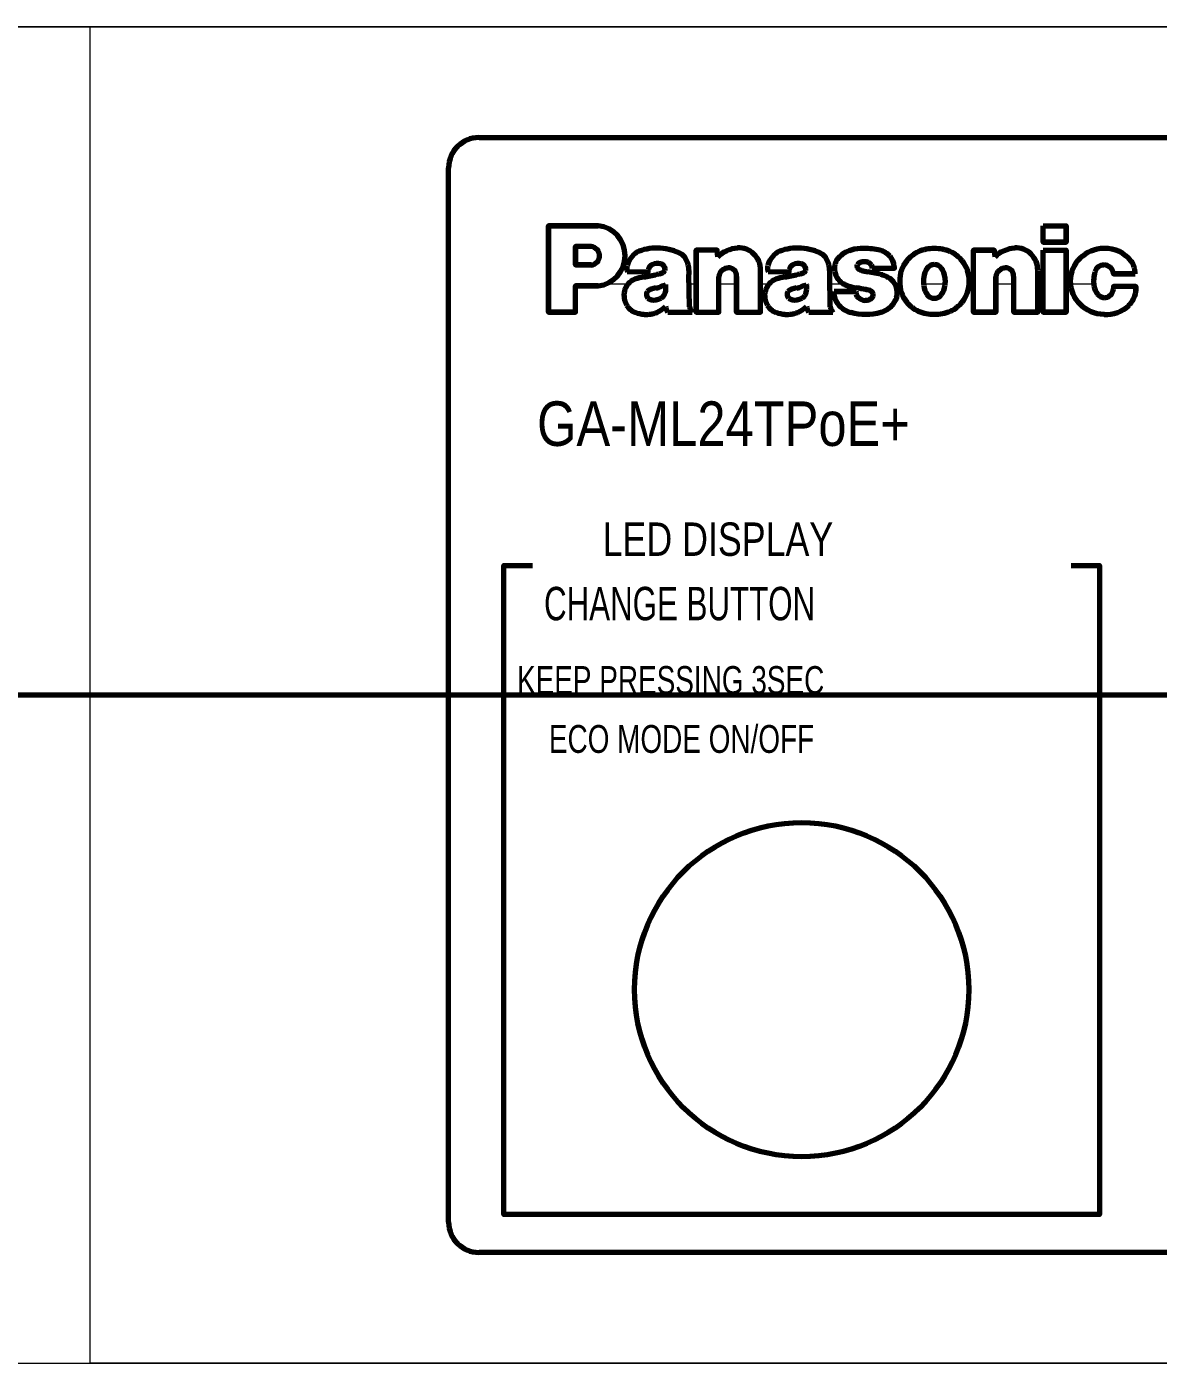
# Model space of a CAD drawing. Units: millimetres on the paper. Extents: x -400 to 400, y -280 to 280.
# Drawn here: x -106.506 to -103.526, y -171.5 to -167.98 of the extents above; entities that cross this region are included whole.
import ezdxf
from ezdxf.enums import TextEntityAlignment as Align

# ---------------------------------------------------------------- set-up
doc = ezdxf.new("R2010")
doc.units = ezdxf.units.MM
doc.linetypes.add('DASHED1', pattern=[1.8, 1.2, -0.6])
for name, color, linetype, lineweight in [('0-1_F-F_', 7, 'Continuous', 20), ('0-2_Defpoints', 2, 'Continuous', 80), ('0-5_gaikei', 1, 'Continuous', 80), ('0-6_moji1', 1, 'Continuous', 80)]:
    doc.layers.add(name, color=color, linetype=linetype, lineweight=lineweight)
doc.styles.add('PUDGoDpMt', font='')
doc.styles.get('PUDGoDpMt').set_extended_font_data('PUDGoDpMt')

# ---------------------------------------------------------------- blocks, each defined once
blk = doc.blocks.new('PN262493-')
at = {"layer": '0-5_gaikei'}
for p, q in [((-20.72, -0.365), (-14.95, -0.365)), ((-20.82, -3.935), (-20.82, -0.465)), ((-18.863, -0.709), (-18.863, -0.655)), ((-18.863, -0.655), (-18.787, -0.655)), ((-18.787, -0.709), (-18.787, -0.655)), ((-20.35, -0.723), (-20.403, -0.723)), ((-20.403, -0.784), (-20.403, -0.723)), ((-20.005, -0.94), (-20.005, -0.736)), ((-19.936, -0.736), (-20.005, -0.736)), ((-19.934, -0.758), (-19.936, -0.736)), ((-19.093, -0.94), (-19.093, -0.736)), ((-19.024, -0.736), (-19.093, -0.736)), ((-19.024, -0.736), (-19.022, -0.758)), ((-18.863, -0.709), (-18.787, -0.709)), ((-18.863, -0.94), (-18.863, -0.736)), ((-18.863, -0.736), (-18.787, -0.736)), ((-20.35, -0.784), (-20.403, -0.784)), ((-19.353, -0.795), (-19.353, -0.789)), ((-20.232, -0.806), (-20.163, -0.807)), ((-20.163, -0.807), (-20.163, -0.799)), ((-20.027, -0.922), (-20.029, -0.816)), ((-20.027, -0.922), (-20.029, -0.816)), ((-19.872, -0.94), (-19.872, -0.822)), ((-19.793, -0.94), (-19.793, -0.802)), ((-19.768, -0.806), (-19.699, -0.807)), ((-19.699, -0.807), (-19.699, -0.799)), ((-19.564, -0.922), (-19.565, -0.816)), ((-19.564, -0.922), (-19.565, -0.816)), ((-19.426, -0.795), (-19.353, -0.795)), ((-18.96, -0.94), (-18.96, -0.822)), ((-18.881, -0.94), (-18.881, -0.802)), ((-18.632, -0.814), (-18.632, -0.81)), ((-18.56, -0.814), (-18.632, -0.814)), ((-20.403, -0.94), (-20.403, -0.853)), ((-20.328, -0.853), (-20.403, -0.853)), ((-20.138, -0.86), (-20.153, -0.864)), ((-20.138, -0.86), (-20.153, -0.864)), ((-19.675, -0.86), (-19.69, -0.864)), ((-19.675, -0.86), (-19.69, -0.864)), ((-19.479, -0.872), (-19.551, -0.872)), ((-19.551, -0.872), (-19.479, -0.872)), ((-18.558, -0.855), (-18.558, -0.871)), ((-20.403, -0.94), (-20.491, -0.94)), ((-20.099, -0.94), (-20.018, -0.94)), ((-20.099, -0.94), (-20.018, -0.94)), ((-19.872, -0.94), (-19.793, -0.94)), ((-19.635, -0.94), (-19.555, -0.94)), ((-19.635, -0.94), (-19.555, -0.94)), ((-18.96, -0.94), (-18.881, -0.94)), ((-14.95, -4.035), (-20.72, -4.035))]:
    blk.add_line(p, q, dxfattribs=at)
at = {"layer": '0-5_gaikei', "lineweight": 20}
for p, q in [((-20.229, -0.847), (-20.304, -0.847)), ((-20.005, -0.847), (-20.028, -0.847)), ((-19.872, -0.847), (-19.931, -0.847)), ((-19.765, -0.847), (-19.793, -0.847)), ((-19.521, -0.847), (-19.565, -0.847)), ((-19.335, -0.847), (-19.351, -0.847)), ((-19.186, -0.847), (-19.256, -0.847)), ((-19.093, -0.847), (-19.107, -0.847)), ((-18.96, -0.847), (-19.019, -0.847)), ((-18.863, -0.847), (-18.881, -0.847)), ((-18.697, -0.847), (-18.787, -0.847))]:
    blk.add_line(p, q, dxfattribs=at)
at = {"layer": '0-5_gaikei', "color": 7, "lineweight": 20}
blk.add_lwpolyline([(-22, 0), (22, 0), (22, -4.4), (-22, -4.4)], close=True, dxfattribs=at)
at = {"layer": '0-5_gaikei'}
for points in [[(-20.328, -0.655), (-20.491, -0.655), (-20.491, -0.94), (-20.403, -0.94), (-20.403, -0.853), (-20.328, -0.853)], [(-20.491, -0.94), (-20.491, -0.655), (-20.328, -0.655)], [(-20.35, -0.723), (-20.403, -0.723), (-20.403, -0.784), (-20.35, -0.784)], [(-19.934, -0.758), (-19.936, -0.736), (-20.005, -0.736), (-20.005, -0.94), (-19.931, -0.94), (-19.931, -0.823)], [(-19.019, -0.823), (-19.019, -0.94), (-19.093, -0.94), (-19.093, -0.736), (-19.024, -0.736), (-19.022, -0.758)], [(-18.863, -0.94), (-18.787, -0.94), (-18.787, -0.736)], [(-19.426, -0.795), (-19.353, -0.795), (-19.353, -0.789)], [(-20.232, -0.806), (-20.163, -0.807), (-20.163, -0.799)], [(-20.005, -0.94), (-19.931, -0.94), (-19.931, -0.823)], [(-19.872, -0.822), (-19.872, -0.94), (-19.793, -0.94), (-19.793, -0.802)], [(-19.768, -0.806), (-19.699, -0.807), (-19.699, -0.799)], [(-19.093, -0.94), (-19.019, -0.94), (-19.019, -0.823)], [(-18.881, -0.802), (-18.881, -0.94), (-18.96, -0.94), (-18.96, -0.822)], [(-18.632, -0.81), (-18.632, -0.814), (-18.56, -0.814)], [(-18.558, -0.871), (-18.558, -0.855), (-18.632, -0.855), (-18.632, -0.863)], [(-18.558, -0.855), (-18.632, -0.855), (-18.632, -0.863)], [(-18.771, -1.774), (-18.678, -1.774), (-18.678, -3.91), (-20.638, -3.91), (-20.638, -1.774), (-20.544, -1.774)]]:
    blk.add_lwpolyline(points, dxfattribs=at)
for points in [[(-18.863, -0.655), (-18.787, -0.655), (-18.787, -0.709), (-18.863, -0.709)], [(-18.863, -0.736), (-18.787, -0.736), (-18.787, -0.94), (-18.863, -0.94)]]:
    blk.add_lwpolyline(points, close=True, dxfattribs=at)
blk.add_circle((-19.658, -3.17), 0.55, dxfattribs=at)
for centre, radius, start, end in [((-20.72, -0.465), 0.1, 90, 180), ((-20.339, -0.754), 0.0997, 276.4531, 83.5469), ((-20.339, -0.754), 0.0997, 276.4531, 83.5469), ((-20.354, -0.754), 0.0308, 276.1799, 83.8201), ((-20.354, -0.754), 0.0308, 276.1799, 83.8201), ((-20.163, -0.804), 0.0717, 121.4291, 165.8552), ((-20.163, -0.804), 0.0717, 121.4291, 165.8552), ((-20.138, -0.879), 0.1502, 88.0804, 114.607), ((-20.138, -0.879), 0.1502, 88.0804, 114.607), ((-20.129, -0.89), 0.1606, 64.6679, 91.4716), ((-20.129, -0.89), 0.1606, 64.6679, 91.4716), ((-20.081, -0.789), 0.0486, 18.3091, 64.269), ((-20.081, -0.789), 0.0486, 18.3091, 64.269), ((-19.866, -0.823), 0.094, 91.7844, 136.9472), ((-19.866, -0.823), 0.094, 91.7844, 136.9472), ((-19.865, -0.8), 0.0719, 358.7425, 93.0351), ((-19.865, -0.8), 0.0719, 358.7425, 93.0351), ((-19.7, -0.804), 0.0717, 121.4291, 165.8552), ((-19.7, -0.804), 0.0717, 121.4291, 165.8552), ((-19.675, -0.879), 0.1502, 88.0804, 114.607), ((-19.675, -0.879), 0.1502, 88.0804, 114.607), ((-19.665, -0.89), 0.1606, 64.6679, 91.4716), ((-19.665, -0.89), 0.1606, 64.6679, 91.4716), ((-19.618, -0.789), 0.0486, 18.3091, 64.269), ((-19.618, -0.789), 0.0486, 18.3091, 64.269), ((-19.476, -0.814), 0.0807, 103.8832, 139.5225), ((-19.476, -0.814), 0.0807, 103.8832, 139.5225), ((-19.455, -0.878), 0.1483, 89.4348, 105.8719), ((-19.455, -0.878), 0.1483, 89.4348, 105.8719), ((-19.451, -0.969), 0.239, 77.5117, 90.4595), ((-19.451, -0.969), 0.239, 77.5117, 90.4595), ((-19.418, -0.803), 0.0693, 43.0363, 74.8331), ((-19.418, -0.803), 0.0693, 43.0363, 74.8331), ((-19.223, -0.846), 0.117, 115.7398, 139.8559), ((-19.223, -0.846), 0.117, 115.7398, 139.8559), ((-19.223, -0.861), 0.1307, 89.2946, 113.0329), ((-19.223, -0.861), 0.1307, 89.2946, 113.0329), ((-19.22, -0.861), 0.1307, 66.9671, 90.7054), ((-19.22, -0.861), 0.1307, 66.9671, 90.7054), ((-19.219, -0.846), 0.117, 40.1441, 64.2602), ((-19.219, -0.846), 0.117, 40.1441, 64.2602), ((-18.954, -0.823), 0.094, 91.7844, 136.9472), ((-18.954, -0.823), 0.094, 91.7844, 136.9472), ((-18.953, -0.8), 0.0719, 358.7425, 93.0351), ((-18.953, -0.8), 0.0719, 358.7425, 93.0351), ((-18.658, -0.838), 0.1078, 37.4868, 92.4868), ((-18.658, -0.838), 0.1078, 37.4868, 92.4868), ((-20.196, -0.795), 0.0376, 167.7282, 197.7282), ((-20.196, -0.795), 0.0376, 167.7282, 197.7282), ((-20.141, -0.803), 0.022, 110.098, 170.098), ((-20.141, -0.803), 0.022, 110.098, 170.098), ((-20.132, -0.827), 0.0474, 77.9956, 110.098), ((-20.132, -0.827), 0.0474, 77.9956, 110.098), ((-20.126, -0.799), 0.0187, 27.3089, 77.9956), ((-20.126, -0.799), 0.0187, 27.3089, 77.9956), ((-20.126, -0.799), 0.0187, 347.7558, 27.3089), ((-20.126, -0.799), 0.0187, 347.7558, 27.3089), ((-20.153, -0.812), 0.1245, 358.3091, 18.3091), ((-20.153, -0.812), 0.1245, 358.3091, 18.3091), ((-19.733, -0.795), 0.0376, 167.7282, 197.7282), ((-19.733, -0.795), 0.0376, 167.7282, 197.7282), ((-19.677, -0.803), 0.022, 110.098, 170.098), ((-19.677, -0.803), 0.022, 110.098, 170.098), ((-19.669, -0.827), 0.0474, 77.9956, 110.098), ((-19.669, -0.827), 0.0474, 77.9956, 110.098), ((-19.663, -0.799), 0.0187, 27.3089, 77.9956), ((-19.663, -0.799), 0.0187, 27.3089, 77.9956), ((-19.663, -0.799), 0.0187, 347.7558, 27.3089), ((-19.663, -0.799), 0.0187, 347.7558, 27.3089), ((-19.69, -0.812), 0.1245, 358.3091, 18.3091), ((-19.69, -0.812), 0.1245, 358.3091, 18.3091), ((-19.497, -0.796), 0.0534, 139.5225, 188.4637), ((-19.497, -0.796), 0.0534, 139.5225, 188.4637), ((-19.466, -0.789), 0.0103, 153.1854, 198.4756), ((-19.466, -0.789), 0.0103, 153.1854, 198.4756), ((-19.459, -0.783), 0.0189, 208.0443, 262.3413), ((-19.459, -0.783), 0.0189, 208.0443, 262.3413), ((-19.459, -0.793), 0.0178, 112.0129, 149.7239), ((-19.459, -0.793), 0.0178, 112.0129, 149.7239), ((-19.451, -0.813), 0.0393, 70.1557, 112.0129), ((-19.451, -0.813), 0.0393, 70.1557, 112.0129), ((-19.445, -0.795), 0.0196, 30.1557, 70.1557), ((-19.445, -0.795), 0.0196, 30.1557, 70.1557), ((-19.433, -0.79), 0.0074, 0.6197, 42.1483), ((-19.433, -0.79), 0.0074, 0.6197, 42.1483), ((-19.489, -0.791), 0.0632, 355.6197, 0.6197), ((-19.489, -0.791), 0.0632, 355.6197, 0.6197), ((-19.414, -0.794), 0.0607, 4.5343, 39.5343), ((-19.414, -0.794), 0.0607, 4.5343, 39.5343), ((-19.235, -0.834), 0.1, 140.5567, 182.5567), ((-19.235, -0.834), 0.1, 140.5567, 182.5567), ((-19.222, -0.812), 0.0289, 89.0604, 145.1597), ((-19.222, -0.812), 0.0289, 89.0604, 145.1597), ((-19.221, -0.812), 0.0289, 34.8403, 90.9396), ((-19.221, -0.812), 0.0289, 34.8403, 90.9396), ((-19.207, -0.834), 0.1, 357.4433, 39.4433), ((-19.207, -0.834), 0.1, 357.4433, 39.4433), ((-18.663, -0.816), 0.0314, 89.9943, 163.4943), ((-18.663, -0.816), 0.0314, 89.9943, 163.4943), ((-18.664, -0.817), 0.0328, 12.3661, 87.3661), ((-18.664, -0.817), 0.0328, 12.3661, 87.3661), ((-18.644, -0.816), 0.0841, 1.3959, 31.3959), ((-18.644, -0.816), 0.0841, 1.3959, 31.3959), ((-20.189, -0.882), 0.0537, 109.6429, 167.9377), ((-20.189, -0.882), 0.0537, 109.6429, 167.9377), ((-20.146, -1.003), 0.1821, 99.9163, 109.6429), ((-20.146, -1.003), 0.1821, 99.9163, 109.6429), ((-20.307, -0.052), 0.7826, 279.5248, 282.8374), ((-20.307, -0.052), 0.7826, 279.5248, 282.8374), ((-20.149, -0.737), 0.0794, 281.7653, 291.7653), ((-20.149, -0.737), 0.0794, 281.7653, 291.7653), ((-20.122, -0.796), 0.0152, 278.0453, 304.2503), ((-20.122, -0.796), 0.0152, 278.0453, 304.2503), ((-20.122, -0.796), 0.0152, 304.2503, 334.2503), ((-20.122, -0.796), 0.0152, 304.2503, 334.2503), ((-19.899, -0.826), 0.032, 89.4959, 174.4959), ((-19.899, -0.826), 0.032, 89.4959, 174.4959), ((-19.899, -0.82), 0.0267, 356.5961, 89.5563), ((-19.899, -0.82), 0.0267, 356.5961, 89.5563), ((-19.725, -0.882), 0.0537, 109.6429, 167.9377), ((-19.725, -0.882), 0.0537, 109.6429, 167.9377), ((-19.682, -1.003), 0.1821, 99.9163, 109.6429), ((-19.682, -1.003), 0.1821, 99.9163, 109.6429), ((-19.843, -0.052), 0.7826, 279.5248, 282.8374), ((-19.843, -0.052), 0.7826, 279.5248, 282.8374), ((-19.685, -0.737), 0.0794, 281.7653, 291.7653), ((-19.685, -0.737), 0.0794, 281.7653, 291.7653), ((-19.658, -0.796), 0.0152, 278.0453, 304.2503), ((-19.658, -0.796), 0.0152, 278.0453, 304.2503), ((-19.658, -0.796), 0.0152, 304.2503, 334.2503), ((-19.658, -0.796), 0.0152, 304.2503, 334.2503), ((-19.487, -0.795), 0.0628, 188.4637, 216.081), ((-19.487, -0.795), 0.0628, 188.4637, 216.081), ((-19.498, -0.802), 0.0499, 216.081, 247.03), ((-19.498, -0.802), 0.0499, 216.081, 247.03), ((-19.412, -0.634), 0.175, 253.748, 260.6895), ((-19.412, -0.634), 0.175, 253.748, 260.6895), ((-19.463, -1.031), 0.2251, 71.7375, 84.1481), ((-19.463, -1.031), 0.2251, 71.7375, 84.1481), ((-19.408, -0.884), 0.0683, 38.8746, 76.9548), ((-19.408, -0.884), 0.0683, 38.8746, 76.9548), ((-19.174, -0.838), 0.083, 170, 190), ((-19.174, -0.838), 0.083, 170, 190), ((-19.197, -0.829), 0.0591, 145.1597, 175.1597), ((-19.197, -0.829), 0.0591, 145.1597, 175.1597), ((-19.246, -0.829), 0.0591, 4.8403, 34.8403), ((-19.246, -0.829), 0.0591, 4.8403, 34.8403), ((-19.268, -0.838), 0.083, 350, 10), ((-19.268, -0.838), 0.083, 350, 10), ((-18.987, -0.826), 0.032, 89.4959, 174.4959), ((-18.987, -0.826), 0.032, 89.4959, 174.4959), ((-18.987, -0.82), 0.0267, 356.5961, 89.5563), ((-18.987, -0.82), 0.0267, 356.5961, 89.5563), ((-18.586, -0.839), 0.1112, 163.4943, 187.2173), ((-18.586, -0.839), 0.1112, 163.4943, 187.2173), ((-20.179, -0.884), 0.0639, 167.9377, 210.0497), ((-20.179, -0.884), 0.0639, 167.9377, 210.0497), ((-20.152, -0.881), 0.0173, 148.5901, 224.6661), ((-20.152, -0.881), 0.0173, 148.5901, 224.6661), ((-20.144, -0.895), 0.0323, 106.2416, 134.2416), ((-20.144, -0.895), 0.0323, 106.2416, 134.2416), ((-20.169, -0.722), 0.1417, 282.6079, 296.6597), ((-20.169, -0.722), 0.1417, 282.6079, 296.6597), ((-20.148, -0.863), 0.0427, 330.5523, 0.0415), ((-20.148, -0.863), 0.0427, 330.5523, 0.0415), ((-20.217, -0.858), 0.1118, 357.5036, 5.0759), ((-20.217, -0.858), 0.1118, 357.5036, 5.0759), ((-19.716, -0.884), 0.0639, 167.9377, 210.0497), ((-19.716, -0.884), 0.0639, 167.9377, 210.0497), ((-19.689, -0.881), 0.0173, 148.5901, 224.6661), ((-19.689, -0.881), 0.0173, 148.5901, 224.6661), ((-19.681, -0.895), 0.0323, 106.2416, 134.2416), ((-19.681, -0.895), 0.0323, 106.2416, 134.2416), ((-19.706, -0.722), 0.1417, 282.6079, 296.6597), ((-19.706, -0.722), 0.1417, 282.6079, 296.6597), ((-19.684, -0.863), 0.0427, 330.5523, 0.0415), ((-19.684, -0.863), 0.0427, 330.5523, 0.0415), ((-19.753, -0.858), 0.1118, 357.5036, 5.0759), ((-19.753, -0.858), 0.1118, 357.5036, 5.0759), ((-19.499, -0.877), 0.053, 174.5979, 189.5979), ((-19.499, -0.877), 0.053, 174.5979, 189.5979), ((-19.479, -0.771), 0.0862, 244.0077, 251.9558), ((-19.479, -0.771), 0.0862, 244.0077, 251.9558), ((-19.457, -0.707), 0.154, 251.5747, 262.2962), ((-19.457, -0.707), 0.154, 251.5747, 262.2962), ((-19.319, -0.861), 0.1607, 183.84, 186.975), ((-19.319, -0.861), 0.1607, 183.84, 186.975), ((-19.585, -1.508), 0.6571, 77.8988, 80.6082), ((-19.585, -1.508), 0.6571, 77.8988, 80.6082), ((-19.46, -0.953), 0.0886, 71.718, 81.718), ((-19.46, -0.953), 0.0886, 71.718, 81.718), ((-19.437, -0.883), 0.0147, 11.0676, 71.718), ((-19.437, -0.883), 0.0147, 11.0676, 71.718), ((-19.399, -0.876), 0.0558, 343.8832, 38.6866), ((-19.399, -0.876), 0.0558, 343.8832, 38.6866), ((-19.235, -0.843), 0.1, 177.4433, 219.4433), ((-19.235, -0.843), 0.1, 177.4433, 219.4433), ((-19.197, -0.848), 0.0591, 184.8403, 214.8403), ((-19.197, -0.848), 0.0591, 184.8403, 214.8403), ((-19.246, -0.848), 0.0591, 325.1597, 355.1597), ((-19.246, -0.848), 0.0591, 325.1597, 355.1597), ((-19.207, -0.843), 0.1, 320.5567, 2.5567), ((-19.207, -0.843), 0.1, 320.5567, 2.5567), ((-18.642, -0.846), 0.0545, 187.2173, 218.893), ((-18.642, -0.846), 0.0545, 187.2173, 218.893), ((-18.659, -0.859), 0.0334, 218.893, 263.424), ((-18.659, -0.859), 0.0334, 218.893, 263.424), ((-18.662, -0.862), 0.03, 268.8861, 359.1844), ((-18.662, -0.862), 0.03, 268.8861, 359.1844), ((-18.633, -0.861), 0.0759, 312.3253, 350.79), ((-18.633, -0.861), 0.0759, 312.3253, 350.79), ((-18.57, -0.871), 0.0121, 346.5883, 356.5883), ((-18.57, -0.871), 0.0121, 346.5883, 356.5883), ((-20.187, -0.889), 0.0547, 210.0497, 249.5695), ((-20.187, -0.889), 0.0547, 210.0497, 249.5695), ((-20.145, -0.868), 0.0321, 232.0472, 282.0472), ((-20.145, -0.868), 0.0321, 232.0472, 282.0472), ((-20.151, -0.832), 0.0684, 280.9028, 296.357), ((-20.151, -0.832), 0.0684, 280.9028, 296.357), ((-20.162, -0.869), 0.0762, 290.7824, 317.4186), ((-20.162, -0.869), 0.0762, 290.7824, 317.4186), ((-20.137, -0.868), 0.0305, 302.0004, 328.0082), ((-20.137, -0.868), 0.0305, 302.0004, 328.0082), ((-20.051, -0.913), 0.0555, 187.8572, 209.403), ((-20.051, -0.913), 0.0555, 187.8572, 209.403), ((-19.993, -0.917), 0.0342, 187.8177, 203.0621), ((-19.993, -0.917), 0.0342, 187.8177, 203.0621), ((-19.724, -0.889), 0.0547, 210.0497, 249.5695), ((-19.724, -0.889), 0.0547, 210.0497, 249.5695), ((-19.681, -0.868), 0.0321, 232.0472, 282.0472), ((-19.681, -0.868), 0.0321, 232.0472, 282.0472), ((-19.687, -0.832), 0.0684, 280.9028, 296.357), ((-19.687, -0.832), 0.0684, 280.9028, 296.357), ((-19.698, -0.869), 0.0762, 290.7824, 317.4186), ((-19.698, -0.869), 0.0762, 290.7824, 317.4186), ((-19.673, -0.868), 0.0305, 302.0004, 328.0082), ((-19.673, -0.868), 0.0305, 302.0004, 328.0082), ((-19.587, -0.913), 0.0555, 187.8572, 209.403), ((-19.587, -0.913), 0.0555, 187.8572, 209.403), ((-19.53, -0.917), 0.0342, 187.8177, 203.0621), ((-19.53, -0.917), 0.0342, 187.8177, 203.0621), ((-19.494, -0.876), 0.0576, 189.5979, 209.6008), ((-19.494, -0.876), 0.0576, 189.5979, 209.6008), ((-19.478, -0.866), 0.0767, 210.1708, 256.3492), ((-19.478, -0.866), 0.0767, 210.1708, 256.3492), ((-19.463, -0.879), 0.0154, 186.975, 231.3936), ((-19.463, -0.879), 0.0154, 186.975, 231.3936), ((-19.448, -0.866), 0.0349, 225.6237, 268.4271), ((-19.448, -0.866), 0.0349, 225.6237, 268.4271), ((-19.447, -0.87), 0.0304, 265.5583, 296.3883), ((-19.447, -0.87), 0.0304, 265.5583, 296.3883), ((-19.439, -0.882), 0.0163, 290.2429, 341.7221), ((-19.439, -0.882), 0.0163, 290.2429, 341.7221), ((-19.437, -0.883), 0.0147, 341.7221, 11.0676), ((-19.437, -0.883), 0.0147, 341.7221, 11.0676), ((-19.417, -0.867), 0.0756, 285, 316.3042), ((-19.417, -0.867), 0.0756, 285, 316.3042), ((-19.417, -0.867), 0.0756, 316.3042, 341.664), ((-19.417, -0.867), 0.0756, 316.3042, 341.664), ((-19.223, -0.831), 0.117, 220.1441, 244.2602), ((-19.223, -0.831), 0.117, 220.1441, 244.2602), ((-19.222, -0.865), 0.0289, 214.8403, 270.9396), ((-19.222, -0.865), 0.0289, 214.8403, 270.9396), ((-19.221, -0.865), 0.0289, 269.0604, 325.1597), ((-19.221, -0.865), 0.0289, 269.0604, 325.1597), ((-19.219, -0.831), 0.117, 295.7398, 319.8559), ((-19.219, -0.831), 0.117, 295.7398, 319.8559), ((-18.657, -0.835), 0.1121, 267.3253, 312.3253), ((-18.657, -0.835), 0.1121, 267.3253, 312.3253), ((-20.17, -0.843), 0.1037, 249.5695, 266.4939), ((-20.17, -0.843), 0.1037, 249.5695, 266.4939), ((-20.17, -0.847), 0.1001, 266.4939, 290.7824), ((-20.17, -0.847), 0.1001, 266.4939, 290.7824), ((-19.993, -0.917), 0.0342, 203.0621, 223.0621), ((-19.993, -0.917), 0.0342, 203.0621, 223.0621), ((-19.706, -0.843), 0.1037, 249.5695, 266.4939), ((-19.706, -0.843), 0.1037, 249.5695, 266.4939), ((-19.707, -0.847), 0.1001, 266.4939, 290.7824), ((-19.707, -0.847), 0.1001, 266.4939, 290.7824), ((-19.53, -0.917), 0.0342, 203.0621, 223.0621), ((-19.53, -0.917), 0.0342, 203.0621, 223.0621), ((-19.447, -0.756), 0.1905, 255, 285), ((-19.447, -0.756), 0.1905, 255, 285), ((-19.223, -0.816), 0.1307, 246.9671, 270.7054), ((-19.223, -0.816), 0.1307, 246.9671, 270.7054), ((-19.22, -0.816), 0.1307, 269.2946, 293.0329), ((-19.22, -0.816), 0.1307, 269.2946, 293.0329), ((-20.72, -3.935), 0.1, 180, 270)]:
    blk.add_arc(centre, radius, start, end, dxfattribs=at)
blk.add_ellipse((-18.66, -0.838), major_axis=(-0.114, 0), ratio=0.950298, start_param=4.737448, end_param=7.828923, dxfattribs=at)
blk.add_ellipse((-18.66, -0.838), major_axis=(-0.114, 0), ratio=0.950298, start_param=4.737448, end_param=7.828923, dxfattribs=at)
at = {"layer": '0-5_gaikei', "style": 'PUDGoDpMt'}
for s, height, width, p in [('GA-ML24TPoE+', 0.1466, 0.85, (-20.529, -1.424)), ('LED DISPLAY', 0.11, 0.8, (-20.313, -1.775)), ('CHANGE BUTTON', 0.11, 0.7, (-20.506, -1.987)), ('KEEP PRESSING 3SEC', 0.09164, 0.75, (-20.595, -2.224)), ('ECO MODE ON/OFF', 0.09164, 0.75, (-20.49, -2.418))]:
    blk.add_text(s, height=height, dxfattribs=dict(at, width=width)).set_placement(p, align=Align.BOTTOM_LEFT)
blk = doc.blocks.new('1U-')
at = {"layer": '0-6_moji1', "color": 7, "lineweight": 20}
for p, q in [((23.9, 0), (-23.9, 0)), ((-23.9, -4.4), (23.9, -4.4))]:
    blk.add_line(p, q, dxfattribs=at)
blk = doc.blocks.new('U20')
at = {"layer": '0-2_Defpoints', "color": 1}
blk.add_line((0, 0), (-14.84, 0), dxfattribs=at)

msp = doc.modelspace()

# ---------------------------------------------------------------- linework, layer by layer
at = {"layer": '0-1_F-F_', "linetype": 'DASHED1'}
msp.add_line((-106.819, -167.98), (-70.659, -167.98), dxfattribs=at)

# ---------------------------------------------------------------- block references
at = {"layer": '0-2_Defpoints'}
msp.add_blockref('U20', (-101.123, -169.74), dxfattribs=at)
at = {"layer": '0-6_moji1', "xscale": 0.8, "yscale": 0.8}
for name in ['1U-', 'PN262493-']:
    msp.add_blockref(name, (-88.739, -167.98), dxfattribs=at)

doc.saveas('drawing.dxf')
